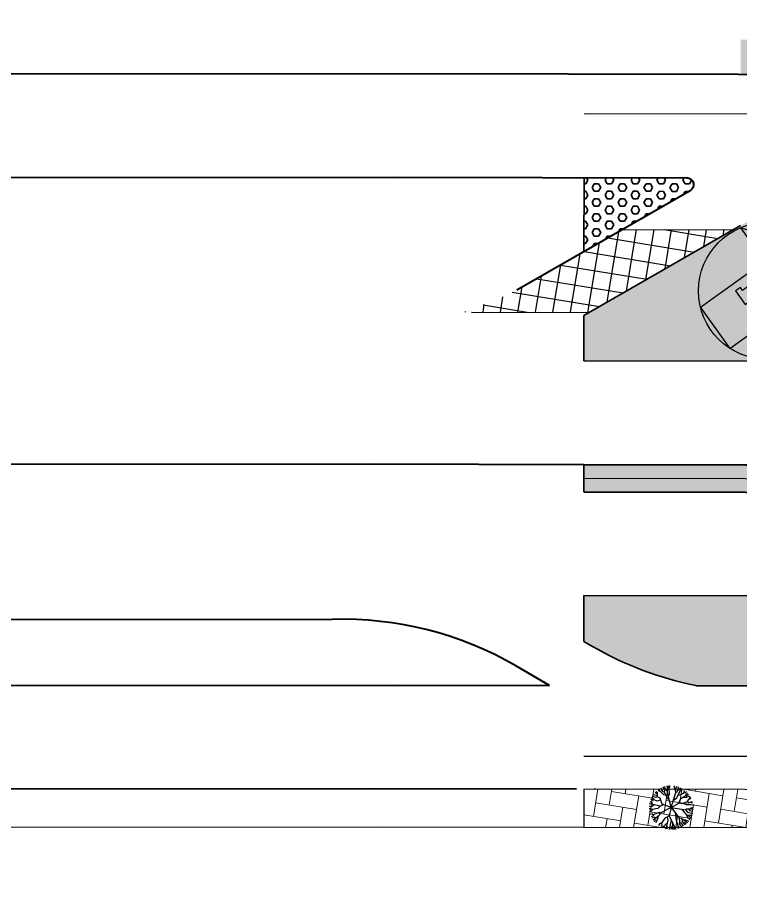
# Model space of a CAD drawing. Header units: millimetres. Extents: x -840588 to 786814, y -467537 to 194195.
# Drawn here: x -294701 to -190060, y 1387 to 127478 of the extents above; entities that cross this region are included whole.
import ezdxf

# ---------------------------------------------------------------- set-up
doc = ezdxf.new("R2010")
doc.units = ezdxf.units.MM
doc.header["$LTSCALE"] = 100
doc.header["$MEASUREMENT"] = 0
for name, color, linetype in [('1gt tim duong', 10, 'Continuous'), ('caycay', 96, 'Continuous'), ('gthong-viahe', 5, 'Continuous')]:
    doc.layers.add(name, color=color, linetype=linetype)
for name, color, linetype, lineweight in [('A-Area', 134, 'Continuous', 35), ('ahs-duongle NCV', 250, 'Continuous', 13), ('gthong-duong', 7, 'Continuous', 40)]:
    doc.layers.add(name, color=color, linetype=linetype, lineweight=lineweight)

# ---------------------------------------------------------------- blocks, each defined once
blk = doc.blocks.new('A$C2986390C')
blk.add_hatch(color=256).paths.add_polyline_path([(-9.38, 3.57), (9.85, 3.57), (0.23, 11.15)])
h = blk.add_hatch(color=256)
h.paths.add_polyline_path([(-3.4, -7.94), (3.87, -7.93), (3.87, 3.57), (-3.4, 3.57)])
h.paths.add_polyline_path([(-2.41, -2.42), (-2.4, -1.54), (-1.88, -1.54), (-1.88, 1.08), (-2.41, 1.08), (-2.41, 1.95), (-0.53, 1.95), (0.12, 1.08), (0.59, 1.08), (0.59, 1.95), (3.05, 1.95), (3.05, 1.08), (2.52, 1.08), (2.52, -2.42), (1.37, -2.42), (0.71, -1.54), (0, -1.54), (0, -2.42)], flags=16)
for points in [[(0.23, 11.15), (9.85, 3.57), (-9.38, 3.57)], [(-3.4, -7.94), (3.87, -7.93), (3.87, 3.57), (-3.4, 3.57)], [(-2.41, -2.42), (0, -2.42), (0, -1.54), (-0.51, -1.54), (-0.51, 0.1), (1.37, -2.42), (2.52, -2.42), (2.52, 1.08), (3.05, 1.08), (3.05, 1.95), (0.59, 1.95), (0.59, 1.08), (1.21, 1.08), (1.21, -0.4), (-0.53, 1.95), (-2.41, 1.95), (-2.41, 1.08), (-1.88, 1.08), (-1.88, -1.54), (-2.4, -1.54)]]:
    blk.add_lwpolyline(points, close=True)
blk.add_circle((0.23, 1.26), 9.89)
blk = doc.blocks.new('A$C537F0C63')
at = {"layer": 'caycay'}
for p, q in [((6.16, 11.94), (6.2, 12.28)), ((6.61, 11.94), (6.62, 12.26)), ((6.83, 11.3), (6.89, 12.23)), ((1.77, 9.62), (1.34, 9.99)), ((2.01, 10.06), (1.67, 10.36)), ((2.31, 10.18), (2.01, 10.06)), ((2.27, 10.55), (2.04, 10.72)), ((2.3, 10.19), (2.27, 10.55)), ((3.22, 9.66), (2.3, 10.19)), ((3, 10.72), (2.57, 11.14)), ((3.27, 10.73), (2.96, 11.4)), ((3.27, 10.73), (3, 10.72)), ((3.57, 11.08), (3.27, 11.58)), ((4.5, 8.71), (3.27, 10.73)), ((3.81, 11.1), (3.57, 11.08)), ((3.91, 11.37), (3.79, 11.82)), ((3.81, 11.1), (3.91, 11.37)), ((4.24, 10.5), (3.81, 11.1)), ((4.59, 10.24), (4.24, 10.5)), ((4.71, 10.8), (4.27, 11.99)), ((4.58, 10.28), (4.71, 10.8)), ((6.13, 6.14), (4.58, 10.28)), ((4.7, 10.83), (4.91, 11.59)), ((4.91, 11.59), (4.85, 12.15)), ((6.13, 6.14), (6.97, 10.92)), ((6.35, 11.71), (6.16, 11.94)), ((6.35, 11.71), (6.61, 11.94)), ((6.45, 9.84), (6.35, 11.71)), ((6.72, 9.49), (6.45, 9.84)), ((6.97, 10.92), (6.83, 11.3)), ((6.95, 8.57), (7.77, 10.56)), ((6.97, 10.92), (7.44, 11.43)), ((7.39, 9.65), (7.97, 9.8)), ((7.44, 11.43), (7.65, 12.09)), ((7.68, 10.91), (8.02, 11.98)), ((7.77, 10.56), (7.68, 10.91)), ((7.77, 10.56), (8.11, 10.7)), ((7.97, 9.8), (8.93, 10.87)), ((8.11, 10.7), (8.71, 11.71)), ((8.93, 10.87), (9.27, 11.41)), ((8.93, 10.87), (9.17, 10.86)), ((9.17, 10.86), (9.54, 11.24)), ((9.73, 10.45), (10.14, 10.79)), ((9.79, 10.1), (9.73, 10.45)), ((9.75, 9.38), (9.79, 10.1)), ((9.76, 9.62), (10.89, 10.02)), ((9.79, 10.1), (10.36, 10.59)), ((1.12, 7.32), (0.15, 7.55)), ((1.28, 8.04), (0.44, 8.47)), ((0.71, 7.42), (0.45, 7.19)), ((0.92, 8.53), (0.59, 8.8)), ((2.01, 8.72), (0.76, 9.13)), ((0.94, 8.22), (0.92, 8.53)), ((1.92, 9.23), (1.09, 9.65)), ((1.54, 7.55), (1.12, 7.32)), ((1.52, 7.56), (1.28, 8.04)), ((3.1, 7.07), (1.52, 7.56)), ((1.88, 9.24), (1.77, 9.62)), ((3.27, 8.53), (1.88, 9.24)), ((2.54, 8.91), (2.01, 8.72)), ((3.88, 7.35), (3.1, 7.07)), ((3.99, 9.54), (3.22, 9.66)), ((3.91, 7.3), (3.27, 8.53)), ((6.13, 6.14), (3.91, 7.3)), ((5.32, 8.31), (4.5, 8.71)), ((6.53, 8.41), (6.95, 8.57)), ((8.58, 7.28), (9.09, 8.92)), ((8.94, 8.45), (9.94, 8.18)), ((9.09, 8.92), (9.75, 9.38)), ((9.09, 6.75), (11.19, 7.34)), ((9.75, 9.38), (10.35, 9.18)), ((9.94, 8.18), (10.81, 8.56)), ((10.35, 9.18), (11.2, 9.59)), ((10.79, 8.55), (11.21, 8.41)), ((10.81, 8.56), (11.05, 8.99)), ((11.05, 8.99), (11.44, 9.21)), ((11.19, 7.34), (11.54, 7.84)), ((11.21, 8.41), (11.7, 8.71)), ((11.33, 7.54), (11.9, 7.41)), ((11.54, 7.84), (11.96, 8.05)), ((11.9, 7.41), (12.11, 7.5)), ((0.57, 5.77), (0, 5.73)), ((1.76, 6.68), (0.01, 6.66)), ((0.78, 5.51), (0.04, 5.32)), ((0.45, 7.19), (0.09, 7.24)), ((1.06, 5.06), (0.14, 4.78)), ((0.8, 5.49), (0.57, 5.77)), ((1.86, 5.53), (0.8, 5.49)), ((1.3, 5.51), (1.06, 5.06)), ((2.15, 5.28), (1.72, 4.63)), ((2.7, 7.19), (1.76, 6.68)), ((2.18, 5.25), (1.86, 5.53)), ((3.34, 5.51), (2.11, 4)), ((6.13, 6.14), (2.18, 5.25)), ((6.13, 6.14), (4.04, 3.18)), ((6.13, 6.14), (8.58, 7.28)), ((6.13, 6.14), (9.31, 4.77)), ((6.13, 6.14), (6.84, 3.9)), ((8.28, 7.14), (9.09, 6.75)), ((9.08, 6.76), (9.9, 6.15)), ((9.31, 4.77), (9.56, 4.97)), ((9.56, 4.97), (11.29, 4.43)), ((9.9, 6.15), (11.46, 5.87)), ((10.77, 7.22), (11.65, 6.71)), ((11.46, 5.87), (11.83, 6.16)), ((11.46, 5.87), (11.73, 5.47)), ((11.65, 6.71), (12.23, 6.76)), ((11.73, 5.47), (12.22, 5.39)), ((11.83, 6.16), (12.27, 6.15)), ((1.72, 4.63), (0.31, 4.18)), ((1.23, 3.88), (0.57, 3.54)), ((1.6, 3.79), (0.8, 3.09)), ((1.7, 3.02), (1.11, 2.6)), ((1.62, 3.79), (1.23, 3.88)), ((2.36, 2.53), (1.49, 2.11)), ((2.11, 4), (1.62, 3.79)), ((2.09, 3.99), (1.7, 3.02)), ((2.95, 2.62), (2.36, 2.53)), ((3.43, 2.99), (2.5, 2.27)), ((3.37, 2.94), (3.34, 2.09)), ((4.04, 3.18), (3.43, 2.99)), ((4.04, 3.18), (4.03, 1.96)), ((5.06, 3.01), (4.63, 0.99)), ((4.99, 4.53), (5.06, 3.01)), ((6.84, 3.9), (6.06, 1.85)), ((6.33, 2.56), (6.62, 1.86)), ((6.84, 3.9), (7.43, 3.52)), ((7.43, 3.52), (7.28, 2.68)), ((7.28, 2.68), (7.72, 1.04)), ((7.43, 3.52), (8.1, 3.33)), ((8.1, 3.33), (9.11, 1.94)), ((9.31, 4.77), (9.62, 4.17)), ((9.62, 4.17), (11.36, 2.93)), ((9.94, 3.94), (10.23, 2.93)), ((10.23, 2.93), (10.79, 2.14)), ((10.48, 3.56), (10.95, 3.75)), ((10.92, 3.24), (10.93, 2.74)), ((10.93, 2.74), (11.11, 2.55)), ((10.95, 3.75), (11.66, 3.48)), ((11.22, 4.45), (11.31, 4.16)), ((11.29, 4.43), (11.54, 4.68)), ((11.31, 4.16), (11.83, 3.87)), ((11.54, 4.68), (12.06, 4.58)), ((2.5, 2.27), (1.82, 1.76)), ((2.56, 1.71), (2.25, 1.38)), ((2.5, 2.27), (2.56, 1.71)), ((3.34, 2.09), (2.64, 1.09)), ((3.66, 1.72), (3.15, 0.77)), ((4.15, 1.49), (3.63, 0.53)), ((4.03, 1.96), (3.66, 1.72)), ((4.03, 1.95), (4.15, 1.49)), ((4.29, 0.72), (4.11, 0.34)), ((4.63, 0.99), (4.29, 0.72)), ((4.63, 0.99), (4.55, 0.2)), ((6.06, 1.85), (5.15, 0.08)), ((5.69, 0.28), (5.64, 0.02)), ((6.05, 0.69), (5.69, 0.28)), ((6.03, 0.68), (6.15, 0)), ((6.06, 1.85), (6.05, 0.69)), ((6.05, 1.2), (6.3, 0.89)), ((6.3, 0.89), (6.57, 0.02)), ((6.62, 1.86), (7.05, 0.07)), ((7.72, 1.04), (7.5, 0.7)), ((7.5, 0.7), (7.66, 0.19)), ((7.51, 1.81), (8.13, 1.46)), ((7.68, 0.99), (8.13, 0.34)), ((8.13, 1.46), (8.63, 0.54)), ((8.37, 1.01), (8.76, 0.99)), ((8.76, 0.99), (8.99, 0.71)), ((9.11, 1.94), (9.05, 1.46)), ((9.05, 1.46), (9.36, 0.92)), ((9.11, 1.91), (9.56, 1.85)), ((9.56, 1.85), (9.93, 1.32))]:
    blk.add_line(p, q, dxfattribs=at)

msp = doc.modelspace()

# ---------------------------------------------------------------- hatches: boundary and pattern name
at = {"layer": 'A-Area'}
h = msp.add_hatch(dxfattribs=at)
h.set_pattern_fill('HEX', color=256, scale=5000, angle=-360.02274, style=0)
h.set_pattern_definition([(359.97725918, (-616218387.1, -1205141167.6), (0.42965915, 1082.5316697), [625, -1250]), (119.97725918, (-616218387.1, -1205141167.6), (-937.714756, -540.8937391), [625, -1250]), (59.97725918, (-616217762.1, -1205141167.9), (-937.2850968, 541.6379306), [625, -1250])])
edge = h.paths.add_edge_path(flags=0)
edge.add_line((68262, 102873), (-164616, 104158))
edge.add_ellipse((-164890, 54146), major_axis=(-35350, 35378), ratio=1, start_angle=-45.2915, end_angle=-14.75976)
edge.add_line((-190060, 97363), (-212724, 84340))
edge.add_line((-212724, 84340), (-212726, 77790))
edge.add_line((-212726, 77790), (-165930, 77695))
edge.add_line((-165930, 77695), (-145273, 77551))
edge.add_line((-145273, 77551), (13098, 76449))
edge.add_line((13098, 76449), (13100, 78710))
edge.add_line((13100, 78710), (97531, 78670))
edge.add_ellipse((68097, 72873), major_axis=(-21205, 21222), ratio=1, start_angle=236.16419, end_angle=314.70663)
h = msp.add_hatch(dxfattribs=at)
h.set_pattern_fill('HEX', color=256, scale=5000, angle=-360.02274, style=0)
h.set_pattern_definition([(359.97725918, (-616218387.1, -1205141167.6), (0.42965915, 1082.5316697), [625, -1250]), (119.97725918, (-616218387.1, -1205141167.6), (-937.714756, -540.8937391), [625, -1250]), (59.97725918, (-616217762.1, -1205141167.9), (-937.2850968, 541.6379306), [625, -1250])])
h.paths.add_polyline_path([(-197364, 102395), (-197191, 102521), (-197060, 102666), (-196958, 102835), (-196894, 103011), (-196869, 103149), (-196863, 103304), (-196876, 103427), (-196922, 103604), (-196977, 103728), (-197059, 103858), (-197130, 103944), (-197226, 104034), (-197318, 104101), (-197461, 104178), (-197586, 104223), (-197702, 104249), (-197860, 104262), (-212716, 104263), (-212720, 93571)], flags=0)
h = msp.add_hatch(dxfattribs=at)
h.set_pattern_fill('HEX', color=256, scale=5000, angle=-360.02274, style=0)
h.set_pattern_definition([(359.97725918, (-616218387.1, -1205141167.6), (0.42965915, 1082.5316697), [625, -1250]), (119.97725918, (-616218387.1, -1205141167.6), (-937.714756, -540.8937391), [625, -1250]), (59.97725918, (-616217762.1, -1205141167.9), (-937.2850968, 541.6379306), [625, -1250])])
h.paths.add_polyline_path([(13092, 62209), (-104092, 62264), (-104092, 62263), (-165998, 62693), (-212732, 62789), (-212734, 58789), (-166016, 58693), (-104120, 58263), (13090, 58207)], flags=0)
h = msp.add_hatch(dxfattribs=at)
h.set_pattern_fill('HEX', color=256, scale=5000, angle=-360.02274, style=0)
h.set_pattern_definition([(359.97725918, (-616218387.1, -1205141167.6), (0.42965915, 1082.5316697), [625, -1250]), (119.97725918, (-616218387.1, -1205141167.6), (-937.714756, -540.8937391), [625, -1250]), (59.97725918, (-616217762.1, -1205141167.9), (-937.2850968, 541.6379306), [625, -1250])])
edge = h.paths.add_edge_path(flags=0)
edge.add_line((91673, 41673), (13082, 41710))
edge.add_line((13082, 41710), (13082, 42449))
edge.add_line((13082, 42449), (-145510, 43552))
edge.add_line((-145510, 43552), (-166083, 43695))
edge.add_line((-166083, 43695), (-212740, 43790))
edge.add_line((-212740, 43790), (-212742, 37167))
edge.add_line((-212742, 37167), (-211569, 36486))
edge.add_ellipse((-186480, 79736), major_axis=(35369, 35341), ratio=1, start_angle=194.9055, end_angle=213.42667)
edge.add_line((-196531, 30756), (68029, 30217))
edge.add_ellipse((68091, 60216), major_axis=(-21205, 21222), ratio=1, start_angle=134.9058, end_angle=186.84375)
at = {"layer": 'ahs-duongle NCV'}
h = msp.add_hatch(dxfattribs=at)
h.set_pattern_fill('AR-HBONE', color=256, scale=500, angle=-54.30732, style=0)
h.set_pattern_definition([(350.69267697, (-1335138483.6, -208504872.2), (2297.130009, 1650.2102055), [6000, -2000]), (80.69267697, (-1335136510, -208505195.7), (2297.130009, 1650.2102055), [6000, -2000])])
edge = h.paths.add_edge_path()
edge.add_arc((-840236, 195045), 67588, 269.71888, 269.78063)
edge.add_line((-840495, 127457), (-840568, 127458))
h.paths.add_polyline_path([(-190050, 124243), (-190052, 119243), (-165742, 119194), (-144983, 119049), (45679, 117723), (45638, 122723), (-144948, 124049), (-165719, 124194)])
h = msp.add_hatch(dxfattribs=at)
h.set_pattern_fill('AR-HBONE', color=256, scale=500, angle=-54.30732, style=0)
h.set_pattern_definition([(350.69267697, (-616218387, -1205141167.6), (2297.130009, 1650.2102055), [6000, -2000]), (80.69267697, (-616216413.4, -1205141491), (2297.130009, 1650.2102055), [6000, -2000])])
edge = h.paths.add_edge_path()
edge.add_line((-154425, 15613), (-166207, 15695))
edge.add_line((-166207, 15695), (-212751, 15790))
edge.add_line((-212751, 15790), (-212753, 10230))
edge.add_line((-212753, 10230), (-154088, 10254))
edge.add_arc((-155325, -10191), 20482, 34.44263, 86.53869, ccw=False)
edge.add_line((-138433, 1393), (-132149, 1611))
edge.add_arc((-154599, -9385), 24998, 26.09613, 89.60141)
at = {"layer": 'gthong-viahe'}
h = msp.add_hatch(dxfattribs=at)
h.set_pattern_fill('ANSI37', color=256, scale=20000, angle=-54.30762, style=0)
h.set_pattern_definition([(350.6923772, (-1335510772, -205503651), (404.3377846, 2467.0855186), []), (80.6923772, (-1335510772, -205503651), (-2467.0855186, 404.3377846), [])])
h.paths.add_polyline_path([(-230037, 84828), (-211943, 84791), (-191134, 96749), (-207134, 96781), (-220690, 88992), (-223850, 87323), (-225843, 86413)])

# ---------------------------------------------------------------- linework, layer by layer
msp.add_line((-212742, 37167), (-211569, 36486))
at = {"layer": '1gt tim duong', "ltscale": 5}
for p, q in [((-212712, 113553), (-103856, 113504)), ((-212749, 20553), (-104380, 20504))]:
    msp.add_line(p, q, dxfattribs=at)
msp.add_lwpolyline([(-212733, 60790), (-166007, 60695), (-145391, 60551), (-104112, 60264), (-104100, 60254)], dxfattribs=at)
at = {"layer": 'A-Area'}
for p, q in [((-212716, 104263), (-212720, 93571)), ((-197860, 104262), (-212716, 104263)), ((-197702, 104249), (-197860, 104262)), ((-197586, 104223), (-197702, 104249)), ((-197461, 104178), (-197586, 104223)), ((-197318, 104101), (-197461, 104178)), ((-197226, 104034), (-197318, 104101)), ((-197130, 103944), (-197226, 104034)), ((-197059, 103858), (-197130, 103944)), ((-196977, 103728), (-197059, 103858)), ((-196922, 103604), (-196977, 103728)), ((-196876, 103427), (-196922, 103604)), ((-196863, 103304), (-196876, 103427)), ((-212720, 93571), (-197364, 102395)), ((-197364, 102395), (-197191, 102521)), ((-197191, 102521), (-197060, 102666)), ((-197060, 102666), (-196958, 102835)), ((-196958, 102835), (-196894, 103011)), ((-196894, 103011), (-196869, 103149)), ((-196869, 103149), (-196863, 103304)), ((-190060, 97363), (-212724, 84340)), ((-212724, 84340), (-212726, 77790)), ((-212726, 77790), (-165930, 77695)), ((-212732, 62789), (-212734, 58789)), ((-165998, 62693), (-212732, 62789)), ((-212734, 58789), (-166016, 58693)), ((-212740, 43790), (-212742, 37167)), ((-166083, 43695), (-212740, 43790)), ((-212742, 37167), (-211569, 36486)), ((-196531, 30756), (68029, 30217))]:
    msp.add_line(p, q, dxfattribs=at)
msp.add_arc((-186480, 79736), 50000, 239.88276, 258.40393, dxfattribs=at)
at = {"layer": 'gthong-duong'}
for points in [[(-390187, 119272), (-327538, 119292), (-239574, 119347), (-165741, 119196), (-144982, 119052), (-67611, 118513, 0.4141016), (-62576, 123476), (-62576, 123476)], [(-360821, 87981), (-385827, 102408, -0.767327), (-385328, 104274), (-327534, 104292), (-239585, 104348), (-197860, 104262, -0.767327), (-197364, 102395), (-222431, 87991)]]:
    msp.add_lwpolyline(points, format="xyb", dxfattribs=at)
for points in [[(-393840, 62776), (-331153, 62795), (-243246, 62851), (-212732, 62789)], [(-212732, 62790), (-165998, 62695), (-145378, 62551), (-104092, 62264), (611167, 61930)], [(-212734, 58790), (-166016, 58695), (-145405, 58552), (-104120, 58264), (381407, 58033), (611166, 57928)]]:
    msp.add_lwpolyline(points, dxfattribs=at)
at = {"layer": 'gthong-duong', "ltscale": 2}
msp.add_lwpolyline([(-217710, 30803), (-222557, 33615, 0.139782), (-249139, 40342), (-327516, 40293), (-342804, 40288, 0.1316525), (-367802, 33581), (-372654, 30778)], format="xyb", dxfattribs=at)
for points in [[(-372654, 30778), (-327511, 30792), (-239637, 30848), (-217710, 30803)], [(-213801, 15770), (-243278, 15816), (-331137, 15760), (-393859, 15741)]]:
    msp.add_lwpolyline(points, dxfattribs=at)
at = {"layer": 'gthong-viahe'}
for points in [[(-207134, 96781), (-191134, 96749)], [(-229009, 84826), (-211938, 84791)], [(-212753, 10230), (-242230, 10276), (-330089, 10220), (-392811, 10201)]]:
    msp.add_lwpolyline(points, dxfattribs=at)
msp.add_lwpolyline([(-154425, 15613), (-166207, 15695), (-212751, 15790), (-212753, 10230), (-154088, 10254, -0.2313097), (-138433, 1393), (-132149, 1611, 0.2844107)], format="xyb", close=True, dxfattribs=at)

# ---------------------------------------------------------------- block references
at = {"ltscale": 0.5, "xscale": 1000, "yscale": 1000, "zscale": 1000, "rotation": 305.7325044900749}
msp.add_blockref('A$C2986390C', (-187426, 87347), dxfattribs=at)
at = {"layer": 'caycay', "extrusion": (-1.84909e-06, -5.24042e-08, 1), "xscale": -518.4000000042536, "yscale": 518.3999999426321, "zscale": 518.4000000000002, "rotation": 3.269462154405618}
msp.add_blockref('A$C537F0C63', (-196737, 10111, -1), dxfattribs=at)

doc.saveas('drawing.dxf')
